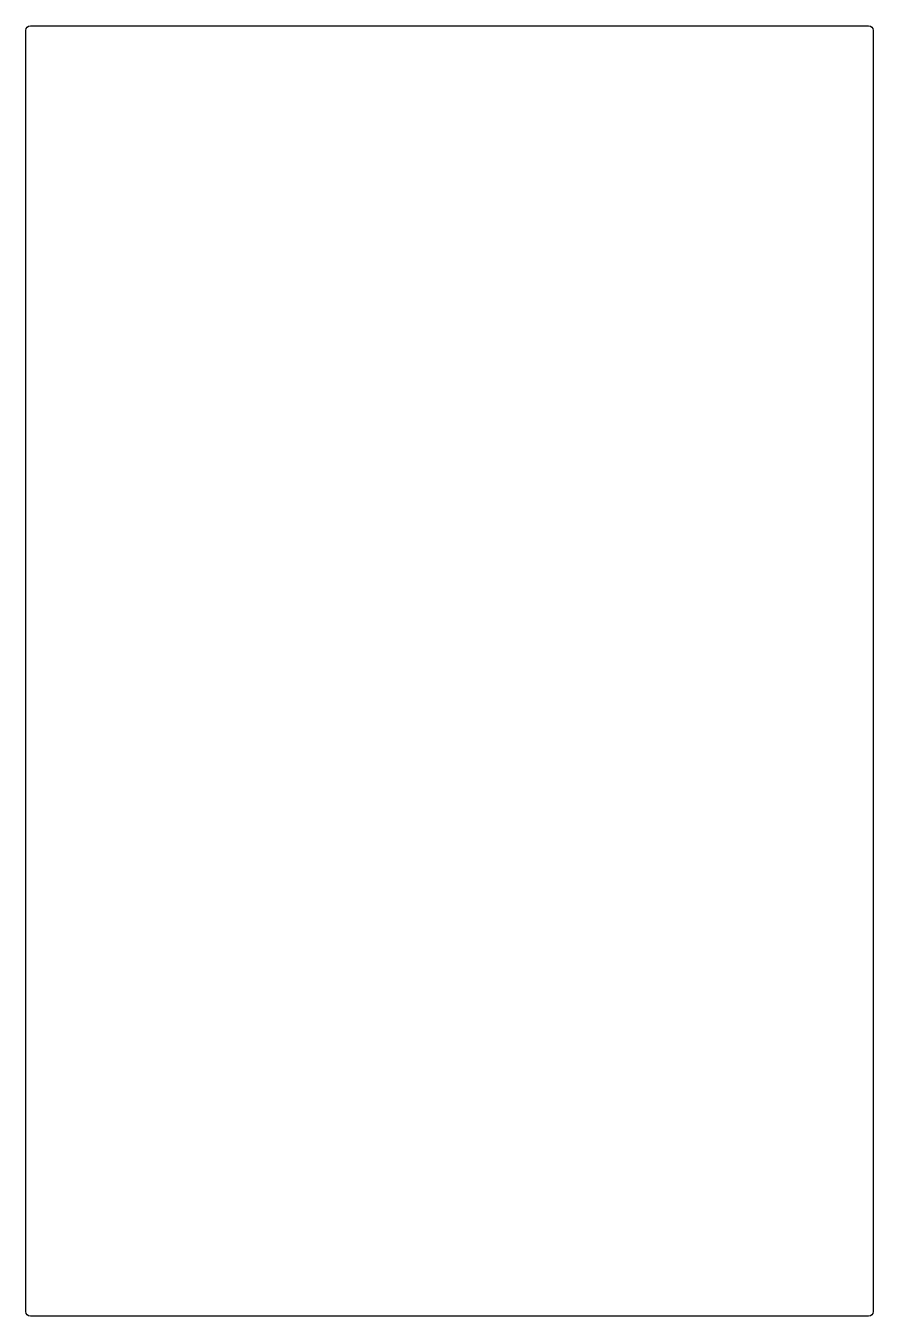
# Model space of a CAD drawing. Header units: millimetres. Extents: x -212 to 152, y 93 to 647.
import ezdxf

# ---------------------------------------------------------------- set-up
doc = ezdxf.new("R2010")
doc.units = ezdxf.units.MM
doc.header["$MEASUREMENT"] = 0
doc.layers.add('Mini_Merc_Side_Panel_x2 v1_0', color=7, linetype='Continuous')

msp = doc.modelspace()

# ---------------------------------------------------------------- linework, layer by layer
at = {"layer": 'Mini_Merc_Side_Panel_x2 v1_0'}
for p, q in [((-212, 95), (-212, 645)), ((-210, 647), (150, 647)), ((152, 645), (152, 95)), ((150, 93), (-210, 93))]:
    msp.add_line(p, q, dxfattribs=at)
at = {"layer": 'Mini_Merc_Side_Panel_x2 v1_0', "extrusion": (0, 0, -1)}
for centre, start, end in [((210, 645), 0, 90), ((-150, 645), 90, 180), ((210, 95), 270, 0), ((-150, 95), 180, 270)]:
    msp.add_arc(centre, 2, start, end, dxfattribs=at)

doc.saveas('drawing.dxf')
